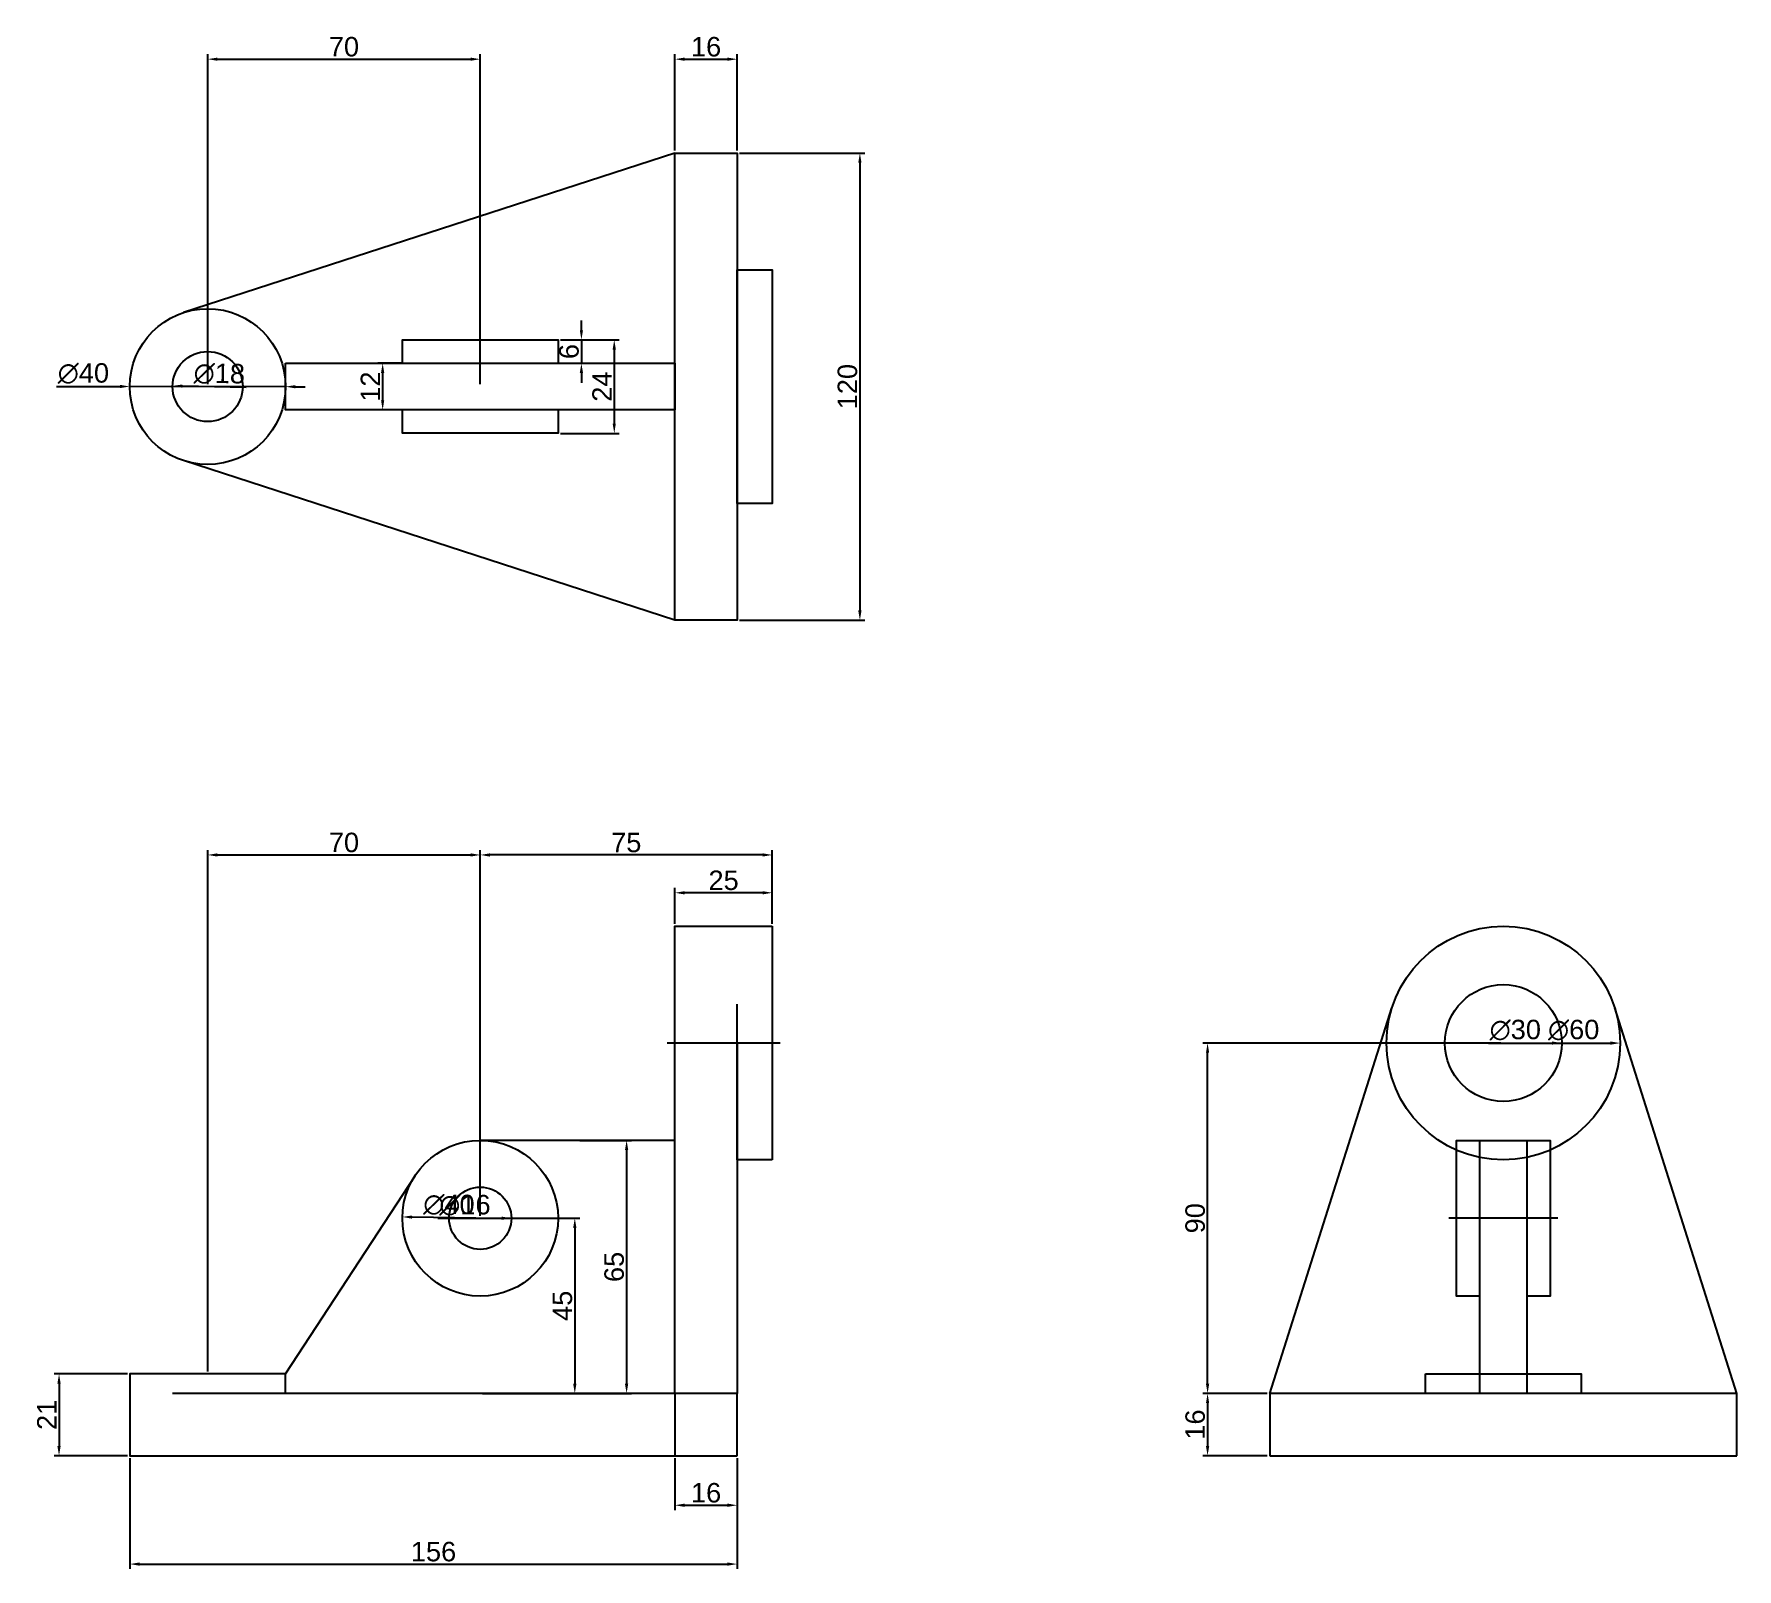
# Model space of a CAD drawing. Header units: millimetres. Extents: x 2360 to 2798, y 1686 to 2081.
import ezdxf

# ---------------------------------------------------------------- set-up
doc = ezdxf.new("R2010")
doc.units = ezdxf.units.MM
doc.styles.get("Standard").update_dxf_attribs({"font": 'arial.ttf'})
doc.dimstyles.new('ISO-25', dxfattribs={"dimtxt": 5, "dimasz": 2.5, "dimexe": 1.25, "dimexo": 0.625, "dimtad": 1, "dimtxsty": 'Standard', "dimcen": 2.5, "dimclrd": 3, "dimclre": 3, "dimclrt": 3, "dimadec": 0, "dimazin": 0, "dimtfac": 1, "dimtmove": 0, "dimatfit": 3, "dimfxl": 1, "dimarcsym": 0})

# ---------------------------------------------------------------- blocks, each defined once
blk = doc.blocks.new('*D1')
at = {"color": 3, "lineweight": -2, "transparency": 16777216}
for p, q in [((2525.05, 2050.75), (2525.05, 2075.48)), ((2527.55, 2074.23), (2538.55, 2074.23)), ((2541.05, 2050.75), (2541.05, 2075.48))]:
    blk.add_line(p, q, dxfattribs=at)
at = {"color": 3, "transparency": 16777216}
for points in [[(2527.55, 2074.64), (2527.55, 2073.81), (2525.05, 2074.23)], [(2538.55, 2074.64), (2538.55, 2073.81), (2541.05, 2074.23)]]:
    blk.add_solid(points, dxfattribs=at)
at = {"layer": 'Defpoints', "color": 0, "transparency": 16777216}
for p in [(2541.05, 2074.23), (2525.05, 2050.12), (2541.05, 2050.12)]:
    blk.add_point(p, dxfattribs=at)
at = {"color": 3, "transparency": 16777216, "insert": (2533.05, 2077.4), "char_height": 5, "attachment_point": 5}
blk.add_mtext('16', dxfattribs=at)
blk = doc.blocks.new('*D2')
at = {"color": 3, "lineweight": -2, "transparency": 16777216}
for p, q in [((2541.67, 2050.12), (2573.8, 2050.12)), ((2572.55, 2047.62), (2572.55, 1932.62)), ((2541.67, 1930.12), (2573.8, 1930.12))]:
    blk.add_line(p, q, dxfattribs=at)
at = {"color": 3, "transparency": 16777216}
for points in [[(2572.13, 2047.62), (2572.97, 2047.62), (2572.55, 2050.12)], [(2572.13, 1932.62), (2572.97, 1932.62), (2572.55, 1930.12)]]:
    blk.add_solid(points, dxfattribs=at)
at = {"layer": 'Defpoints', "color": 0, "transparency": 16777216}
for p in [(2541.05, 2050.12), (2541.05, 1930.12), (2572.55, 1930.12)]:
    blk.add_point(p, dxfattribs=at)
at = {"color": 3, "transparency": 16777216, "insert": (2569.37, 1990.12), "char_height": 5, "attachment_point": 5, "rotation": 90}
blk.add_mtext('120', dxfattribs=at)
blk = doc.blocks.new('*D3')
at = {"color": 3, "lineweight": -2, "transparency": 16777216}
for p, q in [((2405.05, 1990.75), (2405.05, 2075.48)), ((2407.55, 2074.23), (2472.55, 2074.23)), ((2475.05, 1990.75), (2475.05, 2075.48))]:
    blk.add_line(p, q, dxfattribs=at)
at = {"color": 3, "transparency": 16777216}
for points in [[(2407.55, 2074.64), (2407.55, 2073.81), (2405.05, 2074.23)], [(2472.55, 2074.64), (2472.55, 2073.81), (2475.05, 2074.23)]]:
    blk.add_solid(points, dxfattribs=at)
at = {"layer": 'Defpoints', "color": 0, "transparency": 16777216}
for p in [(2475.05, 2074.23), (2405.05, 1990.12), (2475.05, 1990.12)]:
    blk.add_point(p, dxfattribs=at)
at = {"color": 3, "transparency": 16777216, "insert": (2440.05, 2077.4), "char_height": 5, "attachment_point": 5}
blk.add_mtext('70', dxfattribs=at)
blk = doc.blocks.new('*D4')
at = {"color": 3, "lineweight": -2, "transparency": 16777216}
for p, q in [((2455.02, 1996.12), (2448.74, 1996.12)), ((2449.99, 1993.62), (2449.99, 1986.62)), ((2455.02, 1984.12), (2448.74, 1984.12))]:
    blk.add_line(p, q, dxfattribs=at)
at = {"color": 3, "transparency": 16777216}
for points in [[(2449.57, 1993.62), (2450.4, 1993.62), (2449.99, 1996.12)], [(2449.57, 1986.62), (2450.4, 1986.62), (2449.99, 1984.12)]]:
    blk.add_solid(points, dxfattribs=at)
at = {"layer": 'Defpoints', "color": 0, "transparency": 16777216}
for p in [(2455.65, 1996.12), (2449.99, 1984.12), (2455.65, 1984.12)]:
    blk.add_point(p, dxfattribs=at)
at = {"color": 3, "transparency": 16777216, "insert": (2446.85, 1990.12), "char_height": 5, "attachment_point": 5, "rotation": 90}
blk.add_mtext('12', dxfattribs=at)
blk = doc.blocks.new('*D5')
at = {"color": 3, "lineweight": -2, "transparency": 16777216}
for p, q in [((2501.03, 2004.62), (2501.03, 2007.12)), ((2495.67, 2002.12), (2502.28, 2002.12)), ((2501.03, 2002.12), (2501.03, 1996.12)), ((2495.67, 1996.12), (2502.28, 1996.12)), ((2501.03, 1993.62), (2501.03, 1991.12))]:
    blk.add_line(p, q, dxfattribs=at)
at = {"color": 3, "transparency": 16777216}
for points in [[(2500.62, 2004.62), (2501.45, 2004.62), (2501.03, 2002.12)], [(2500.62, 1993.62), (2501.45, 1993.62), (2501.03, 1996.12)]]:
    blk.add_solid(points, dxfattribs=at)
at = {"layer": 'Defpoints', "color": 0, "transparency": 16777216}
for p in [(2495.05, 2002.12), (2495.05, 1996.12), (2501.03, 1996.12)]:
    blk.add_point(p, dxfattribs=at)
at = {"color": 3, "transparency": 16777216, "insert": (2497.86, 1999.12), "char_height": 5, "attachment_point": 5, "rotation": 90}
blk.add_mtext('6', dxfattribs=at)
blk = doc.blocks.new('*D6')
at = {"color": 3, "lineweight": -2, "transparency": 16777216}
for p, q in [((2495.67, 2002.12), (2510.72, 2002.12)), ((2509.47, 1999.62), (2509.47, 1980.62)), ((2495.67, 1978.12), (2510.72, 1978.12))]:
    blk.add_line(p, q, dxfattribs=at)
at = {"color": 3, "transparency": 16777216}
for points in [[(2509.05, 1999.62), (2509.88, 1999.62), (2509.47, 2002.12)], [(2509.05, 1980.62), (2509.88, 1980.62), (2509.47, 1978.12)]]:
    blk.add_solid(points, dxfattribs=at)
at = {"layer": 'Defpoints', "color": 0, "transparency": 16777216}
for p in [(2495.05, 2002.12), (2495.05, 1978.12), (2509.47, 1978.12)]:
    blk.add_point(p, dxfattribs=at)
at = {"color": 3, "transparency": 16777216, "insert": (2506.33, 1990.12), "char_height": 5, "attachment_point": 5, "rotation": 90}
blk.add_mtext('24', dxfattribs=at)
blk = doc.blocks.new('*D7')
at = {"color": 3, "lineweight": -2, "transparency": 16777216}
blk.add_line((2414.91, 1989.92), (2398.55, 1990.26), dxfattribs=at)
at = {"color": 3, "transparency": 16777216}
blk.add_solid([(2398.56, 1990.67), (2398.54, 1989.84), (2396.05, 1990.31)], dxfattribs=at)
at = {"layer": 'Defpoints', "color": 0, "transparency": 16777216}
for p in [(2396.05, 1990.31), (2414.05, 1989.94)]:
    blk.add_point(p, dxfattribs=at)
at = {"color": 3, "transparency": 16777216, "insert": (2408.05, 1993.38), "char_height": 5, "attachment_point": 5, "rotation": 358.8244}
blk.add_mtext('∅18', dxfattribs=at)
blk = doc.blocks.new('*D8')
at = {"color": 3, "lineweight": -2, "transparency": 16777216}
for p, q in [((2366.21, 1990.17), (2382.55, 1990.15)), ((2425.05, 1990.1), (2385.05, 1990.15)), ((2427.55, 1990.09), (2430.05, 1990.09))]:
    blk.add_line(p, q, dxfattribs=at)
at = {"color": 3, "transparency": 16777216}
for points in [[(2382.55, 1990.57), (2382.55, 1989.74), (2385.05, 1990.15)], [(2427.55, 1990.51), (2427.55, 1989.68), (2425.05, 1990.1)]]:
    blk.add_solid(points, dxfattribs=at)
at = {"layer": 'Defpoints', "color": 0, "transparency": 16777216}
for p in [(2385.05, 1990.15), (2425.05, 1990.1)]:
    blk.add_point(p, dxfattribs=at)
at = {"color": 3, "transparency": 16777216, "insert": (2373.14, 1993.48), "char_height": 5, "attachment_point": 5, "rotation": 359.9226}
blk.add_mtext('∅40', dxfattribs=at)
blk = doc.blocks.new('*D9')
at = {"color": 3, "lineweight": -2, "transparency": 16777216}
for p, q in [((2384.42, 1736.5), (2365.63, 1736.5)), ((2366.88, 1734), (2366.88, 1718)), ((2384.42, 1715.5), (2365.63, 1715.5))]:
    blk.add_line(p, q, dxfattribs=at)
at = {"color": 3, "transparency": 16777216}
for points in [[(2366.46, 1734), (2367.3, 1734), (2366.88, 1736.5)], [(2366.46, 1718), (2367.3, 1718), (2366.88, 1715.5)]]:
    blk.add_solid(points, dxfattribs=at)
at = {"layer": 'Defpoints', "color": 0, "transparency": 16777216}
for p in [(2385.05, 1736.5), (2366.88, 1715.5), (2385.05, 1715.5)]:
    blk.add_point(p, dxfattribs=at)
at = {"color": 3, "transparency": 16777216, "insert": (2363.75, 1726), "char_height": 5, "attachment_point": 5, "rotation": 90}
blk.add_mtext('21', dxfattribs=at)
blk = doc.blocks.new('*D11')
at = {"color": 3, "lineweight": -2, "transparency": 16777216}
for p, q in [((2475.05, 1852.13), (2475.05, 1871.07)), ((2547.55, 1869.82), (2477.55, 1869.82)), ((2550.05, 1852.13), (2550.05, 1871.07))]:
    blk.add_line(p, q, dxfattribs=at)
at = {"color": 3, "transparency": 16777216}
for points in [[(2477.55, 1870.24), (2477.55, 1869.4), (2475.05, 1869.82)], [(2547.55, 1870.24), (2547.55, 1869.4), (2550.05, 1869.82)]]:
    blk.add_solid(points, dxfattribs=at)
at = {"layer": 'Defpoints', "color": 0, "transparency": 16777216}
for p in [(2475.05, 1869.82), (2475.05, 1851.5), (2550.05, 1851.5)]:
    blk.add_point(p, dxfattribs=at)
at = {"color": 3, "transparency": 16777216, "insert": (2512.55, 1872.99), "char_height": 5, "attachment_point": 5}
blk.add_mtext('75', dxfattribs=at)
blk = doc.blocks.new('*D12')
at = {"color": 3, "lineweight": -2, "transparency": 16777216}
for p, q in [((2525.05, 1852.13), (2525.05, 1861.35)), ((2547.55, 1860.1), (2527.55, 1860.1)), ((2550.05, 1852.13), (2550.05, 1861.35))]:
    blk.add_line(p, q, dxfattribs=at)
at = {"color": 3, "transparency": 16777216}
for points in [[(2527.55, 1860.52), (2527.55, 1859.68), (2525.05, 1860.1)], [(2547.55, 1860.52), (2547.55, 1859.68), (2550.05, 1860.1)]]:
    blk.add_solid(points, dxfattribs=at)
at = {"layer": 'Defpoints', "color": 0, "transparency": 16777216}
for p in [(2525.05, 1860.1), (2525.05, 1851.5), (2550.05, 1851.5)]:
    blk.add_point(p, dxfattribs=at)
at = {"color": 3, "transparency": 16777216, "insert": (2537.55, 1863.28), "char_height": 5, "attachment_point": 5}
blk.add_mtext('25', dxfattribs=at)
blk = doc.blocks.new('*D13')
at = {"color": 3, "lineweight": -2, "transparency": 16777216}
blk.add_line((2473.88, 1776.52), (2457.55, 1776.8), dxfattribs=at)
at = {"color": 3, "transparency": 16777216}
blk.add_solid([(2457.56, 1777.21), (2457.54, 1776.38), (2455.05, 1776.84)], dxfattribs=at)
at = {"layer": 'Defpoints', "color": 0, "transparency": 16777216}
for p in [(2455.05, 1776.84), (2495.05, 1776.16)]:
    blk.add_point(p, dxfattribs=at)
at = {"color": 3, "transparency": 16777216, "insert": (2467.02, 1779.95), "char_height": 5, "attachment_point": 5, "rotation": 359.0325}
blk.add_mtext('∅40', dxfattribs=at)
blk = doc.blocks.new('*D14')
at = {"color": 3, "lineweight": -2, "transparency": 16777216}
blk.add_line((2464.2, 1776.5), (2480.55, 1776.5), dxfattribs=at)
at = {"color": 3, "transparency": 16777216}
blk.add_solid([(2480.55, 1776.92), (2480.55, 1776.08), (2483.05, 1776.5)], dxfattribs=at)
at = {"layer": 'Defpoints', "color": 0, "transparency": 16777216}
for p in [(2467.05, 1776.5), (2483.05, 1776.5)]:
    blk.add_point(p, dxfattribs=at)
at = {"color": 3, "transparency": 16777216, "insert": (2471.12, 1779.82), "char_height": 5, "attachment_point": 5}
blk.add_mtext('∅16', dxfattribs=at)
blk = doc.blocks.new('*D15')
at = {"color": 3, "lineweight": -2, "transparency": 16777216}
for p, q in [((2475.67, 1776.5), (2500.59, 1776.5)), ((2499.34, 1774), (2499.34, 1734)), ((2475.67, 1731.5), (2500.59, 1731.5))]:
    blk.add_line(p, q, dxfattribs=at)
at = {"color": 3, "transparency": 16777216}
for points in [[(2498.92, 1774), (2499.75, 1774), (2499.34, 1776.5)], [(2498.92, 1734), (2499.75, 1734), (2499.34, 1731.5)]]:
    blk.add_solid(points, dxfattribs=at)
at = {"layer": 'Defpoints', "color": 0, "transparency": 16777216}
for p in [(2475.05, 1776.5), (2475.05, 1731.5), (2499.34, 1731.5)]:
    blk.add_point(p, dxfattribs=at)
at = {"color": 3, "transparency": 16777216, "insert": (2496.17, 1754), "char_height": 5, "attachment_point": 5, "rotation": 90}
blk.add_mtext('45', dxfattribs=at)
blk = doc.blocks.new('*D17')
at = {"color": 3, "lineweight": -2, "transparency": 16777216}
for p, q in [((2500.67, 1796.5), (2513.89, 1796.5)), ((2512.64, 1794), (2512.64, 1734)), ((2500.67, 1731.5), (2513.89, 1731.5))]:
    blk.add_line(p, q, dxfattribs=at)
at = {"color": 3, "transparency": 16777216}
for points in [[(2512.22, 1794), (2513.06, 1794), (2512.64, 1796.5)], [(2512.22, 1734), (2513.06, 1734), (2512.64, 1731.5)]]:
    blk.add_solid(points, dxfattribs=at)
at = {"layer": 'Defpoints', "color": 0, "transparency": 16777216}
for p in [(2500.05, 1796.5), (2500.05, 1731.5), (2512.64, 1731.5)]:
    blk.add_point(p, dxfattribs=at)
at = {"color": 3, "transparency": 16777216, "insert": (2509.46, 1764), "char_height": 5, "attachment_point": 5, "rotation": 90}
blk.add_mtext('65', dxfattribs=at)
blk = doc.blocks.new('*D18')
at = {"color": 3, "lineweight": -2, "transparency": 16777216}
for p, q in [((2525.05, 1714.88), (2525.05, 1701.53)), ((2541.05, 1714.88), (2541.05, 1701.53)), ((2527.55, 1702.78), (2538.55, 1702.78))]:
    blk.add_line(p, q, dxfattribs=at)
at = {"color": 3, "transparency": 16777216}
for points in [[(2527.55, 1703.2), (2527.55, 1702.36), (2525.05, 1702.78)], [(2538.55, 1703.2), (2538.55, 1702.36), (2541.05, 1702.78)]]:
    blk.add_solid(points, dxfattribs=at)
at = {"layer": 'Defpoints', "color": 0, "transparency": 16777216}
for p in [(2525.05, 1715.5), (2541.05, 1715.5), (2541.05, 1702.78)]:
    blk.add_point(p, dxfattribs=at)
at = {"color": 3, "transparency": 16777216, "insert": (2533.05, 1705.96), "char_height": 5, "attachment_point": 5}
blk.add_mtext('16', dxfattribs=at)
blk = doc.blocks.new('*D19')
at = {"color": 3, "lineweight": -2, "transparency": 16777216}
for p, q in [((2385.05, 1714.88), (2385.05, 1686.41)), ((2541.05, 1714.88), (2541.05, 1686.41)), ((2387.55, 1687.66), (2538.55, 1687.66))]:
    blk.add_line(p, q, dxfattribs=at)
at = {"color": 3, "transparency": 16777216}
for points in [[(2387.55, 1688.08), (2387.55, 1687.25), (2385.05, 1687.66)], [(2538.55, 1688.08), (2538.55, 1687.25), (2541.05, 1687.66)]]:
    blk.add_solid(points, dxfattribs=at)
at = {"layer": 'Defpoints', "color": 0, "transparency": 16777216}
for p in [(2385.05, 1715.5), (2541.05, 1715.5), (2541.05, 1687.66)]:
    blk.add_point(p, dxfattribs=at)
at = {"color": 3, "transparency": 16777216, "insert": (2463.05, 1690.84), "char_height": 5, "attachment_point": 5}
blk.add_mtext('156', dxfattribs=at)
blk = doc.blocks.new('*D20')
at = {"color": 3, "lineweight": -2, "transparency": 16777216}
for p, q in [((2677.17, 1731.5), (2660.59, 1731.5)), ((2661.84, 1729), (2661.84, 1718)), ((2677.17, 1715.5), (2660.59, 1715.5))]:
    blk.add_line(p, q, dxfattribs=at)
at = {"color": 3, "transparency": 16777216}
for points in [[(2661.43, 1729), (2662.26, 1729), (2661.84, 1731.5)], [(2661.43, 1718), (2662.26, 1718), (2661.84, 1715.5)]]:
    blk.add_solid(points, dxfattribs=at)
at = {"layer": 'Defpoints', "color": 0, "transparency": 16777216}
for p in [(2677.79, 1731.5), (2661.84, 1715.5), (2677.79, 1715.5)]:
    blk.add_point(p, dxfattribs=at)
at = {"color": 3, "transparency": 16777216, "insert": (2658.67, 1723.5), "char_height": 5, "attachment_point": 5, "rotation": 90}
blk.add_mtext('16', dxfattribs=at)
blk = doc.blocks.new('*D22')
at = {"color": 3, "lineweight": -2, "transparency": 16777216}
for p, q in [((2737.17, 1821.5), (2660.59, 1821.5)), ((2661.84, 1734), (2661.84, 1819)), ((2677.17, 1731.5), (2660.59, 1731.5))]:
    blk.add_line(p, q, dxfattribs=at)
at = {"color": 3, "transparency": 16777216}
for points in [[(2661.43, 1819), (2662.26, 1819), (2661.84, 1821.5)], [(2661.43, 1734), (2662.26, 1734), (2661.84, 1731.5)]]:
    blk.add_solid(points, dxfattribs=at)
at = {"layer": 'Defpoints', "color": 0, "transparency": 16777216}
for p in [(2661.84, 1821.5), (2737.79, 1821.5), (2677.79, 1731.5)]:
    blk.add_point(p, dxfattribs=at)
at = {"color": 3, "transparency": 16777216, "insert": (2658.67, 1776.5), "char_height": 5, "attachment_point": 5, "rotation": 90}
blk.add_mtext('90', dxfattribs=at)
blk = doc.blocks.new('*D24')
at = {"color": 3, "lineweight": -2, "transparency": 16777216}
blk.add_line((2733.96, 1821.5), (2750.29, 1821.5), dxfattribs=at)
at = {"color": 3, "transparency": 16777216}
blk.add_solid([(2750.29, 1821.92), (2750.29, 1821.08), (2752.79, 1821.5)], dxfattribs=at)
at = {"layer": 'Defpoints', "color": 0, "transparency": 16777216}
for p in [(2722.79, 1821.5), (2752.79, 1821.5)]:
    blk.add_point(p, dxfattribs=at)
at = {"color": 3, "transparency": 16777216, "insert": (2740.87, 1824.82), "char_height": 5, "attachment_point": 5}
blk.add_mtext('∅30', dxfattribs=at)
blk = doc.blocks.new('*D25')
at = {"color": 3, "lineweight": -2, "transparency": 16777216}
blk.add_line((2748.96, 1821.5), (2765.29, 1821.5), dxfattribs=at)
at = {"color": 3, "transparency": 16777216}
blk.add_solid([(2765.29, 1821.92), (2765.29, 1821.08), (2767.79, 1821.5)], dxfattribs=at)
at = {"layer": 'Defpoints', "color": 0, "transparency": 16777216}
for p in [(2707.79, 1821.5), (2767.79, 1821.5)]:
    blk.add_point(p, dxfattribs=at)
at = {"color": 3, "transparency": 16777216, "insert": (2755.87, 1824.82), "char_height": 5, "attachment_point": 5}
blk.add_mtext('∅60', dxfattribs=at)
blk = doc.blocks.new('*D27')
at = {"color": 3, "lineweight": -2, "transparency": 16777216}
for p, q in [((2405.05, 1737.13), (2405.05, 1871.07)), ((2407.55, 1869.82), (2472.55, 1869.82)), ((2475.05, 1777.13), (2475.05, 1871.07))]:
    blk.add_line(p, q, dxfattribs=at)
at = {"color": 3, "transparency": 16777216}
for points in [[(2407.55, 1870.24), (2407.55, 1869.4), (2405.05, 1869.82)], [(2472.55, 1870.24), (2472.55, 1869.4), (2475.05, 1869.82)]]:
    blk.add_solid(points, dxfattribs=at)
at = {"layer": 'Defpoints', "color": 0, "transparency": 16777216}
for p in [(2475.05, 1869.82), (2475.05, 1776.5), (2405.05, 1736.5)]:
    blk.add_point(p, dxfattribs=at)
at = {"color": 3, "transparency": 16777216, "insert": (2440.05, 1873), "char_height": 5, "attachment_point": 5}
blk.add_mtext('70', dxfattribs=at)

msp = doc.modelspace()

# ---------------------------------------------------------------- linework, layer by layer
for p, q in [((2525.049, 2050.122), (2398.871, 2009.144)), ((2541.049, 1851.501), (2550.049, 1851.501)), ((2550.049, 1851.501), (2550.049, 1791.501)), ((2541.049, 1821.501), (2541.049, 1831.501)), ((2677.792, 1731.501), (2709.194, 1830.566)), ((2797.792, 1731.501), (2766.39, 1830.566)), ((2552.049, 1821.501), (2523.049, 1821.501)), ((2541.049, 1791.501), (2541.049, 1821.501)), ((2525.049, 1796.501), (2475.049, 1796.501)), ((2550.049, 1791.501), (2541.049, 1791.501)), ((2751.792, 1776.496), (2723.792, 1776.496)), ((2385.049, 1731.501), (2385.049, 1715.501)), ((2425.049, 1731.501), (2396.049, 1731.501)), ((2541.049, 1731.501), (2425.049, 1731.501)), ((2525.049, 1731.501), (2525.049, 1715.501)), ((2541.049, 1715.501), (2541.049, 1731.501)), ((2797.792, 1731.501), (2677.792, 1731.501)), ((2677.792, 1731.501), (2677.792, 1715.501)), ((2797.792, 1715.501), (2797.792, 1731.501)), ((2385.049, 1715.501), (2541.049, 1715.501)), ((2677.792, 1715.501), (2797.792, 1715.501))]:
    msp.add_line(p, q)
for points in [[(2525.049, 2050.122), (2541.049, 2050.122), (2541.049, 1930.122), (2525.049, 1930.122)], [(2541.049, 2020.122), (2550.049, 2020.122), (2550.049, 1960.122), (2541.049, 1960.122)], [(2425.049, 1996.122), (2525.049, 1996.122), (2525.049, 1984.122), (2425.049, 1984.122)], [(2731.792, 1796.501), (2743.792, 1796.501), (2743.792, 1731.501), (2731.792, 1731.501)], [(2717.792, 1736.501), (2757.792, 1736.501), (2757.792, 1731.501), (2717.792, 1731.501)]]:
    msp.add_lwpolyline(points, close=True)
for points in [[(2455.049, 1996.122), (2455.049, 2002.122), (2495.049, 2002.122), (2495.049, 1996.122)], [(2495.049, 1984.122), (2495.049, 1978.122), (2455.049, 1978.122), (2455.049, 1984.122)], [(2525.049, 1930.122), (2398.871, 1971.1)], [(2541.049, 1821.501), (2541.049, 1731.501), (2525.049, 1731.501), (2525.049, 1851.501), (2541.049, 1851.501)], [(2731.792, 1756.501), (2725.792, 1756.501), (2725.792, 1796.501), (2749.792, 1796.501), (2749.792, 1756.501), (2743.792, 1756.501)], [(2425.049, 1736.501), (2458.302, 1787.435)], [(2425.049, 1731.501), (2425.049, 1736.501), (2385.049, 1736.501), (2385.049, 1715.501), (2425.049, 1715.501)]]:
    msp.add_lwpolyline(points)
for centre, radius in [((2405.049, 1990.122), 20), ((2405.049, 1990.122), 9), ((2737.792, 1821.501), 30), ((2737.792, 1821.501), 15), ((2475.049, 1776.501), 20), ((2475.049, 1776.501), 8)]:
    msp.add_circle(centre, radius)

# ---------------------------------------------------------------- dimensions: what is measured, and where the dimension line sits
at = {"color": 114, "true_color": 0x139b48}
for base, p1, p2, picture, middle in [((2475.049, 2074.226), (2405.049, 1990.122), (2475.049, 1990.122), '*D3', (2440.049, 2077.403)), ((2541.049, 2074.226), (2525.049, 2050.122), (2541.049, 2050.122), '*D1', (2533.049, 2077.403)), ((2475.049, 1869.821), (2405.049, 1736.501), (2475.049, 1776.501), '*D27', (2440.049, 1872.998)), ((2475.049, 1869.821), (2550.049, 1851.501), (2475.049, 1851.501), '*D11', (2512.549, 1872.988)), ((2525.049, 1860.1), (2550.049, 1851.501), (2525.049, 1851.501), '*D12', (2537.549, 1863.278)), ((2541.049, 1687.665), (2385.049, 1715.501), (2541.049, 1715.501), '*D19', (2463.049, 1690.843)), ((2541.049, 1702.782), (2525.049, 1715.501), (2541.049, 1715.501), '*D18', (2533.049, 1705.959))]:
    dim = msp.add_linear_dim(base=base, p1=p1, p2=p2, dimstyle='ISO-25', dxfattribs=at)
    dim.commit()
    dim.dimension.update_dxf_attribs({"geometry": picture, "text_midpoint": middle})
for base, p1, p2, picture, middle in [((2572.551, 1930.122), (2541.049, 2050.122), (2541.049, 1930.122), '*D2', (2569.373, 1990.122)), ((2501.033, 1996.122), (2495.049, 2002.122), (2495.049, 1996.122), '*D5', (2497.855, 1999.122)), ((2509.467, 1978.122), (2495.049, 2002.122), (2495.049, 1978.122), '*D6', (2506.331, 1990.122)), ((2449.988, 1984.122), (2455.647, 1996.122), (2455.647, 1984.122), '*D4', (2446.853, 1990.122)), ((2661.845, 1821.501), (2677.792, 1731.501), (2737.792, 1821.501), '*D22', (2658.667, 1776.501)), ((2512.639, 1731.501), (2500.049, 1796.501), (2500.049, 1731.501), '*D17', (2509.462, 1764.001)), ((2499.337, 1731.501), (2475.049, 1776.501), (2475.049, 1731.501), '*D15', (2496.169, 1754.001)), ((2366.881, 1715.501), (2385.049, 1736.501), (2385.049, 1715.501), '*D9', (2363.745, 1726.001)), ((2661.845, 1715.501), (2677.792, 1731.501), (2677.792, 1715.501), '*D20', (2658.667, 1723.501))]:
    dim = msp.add_linear_dim(base=base, p1=p1, p2=p2, angle=90, dimstyle='ISO-25', dxfattribs=at)
    dim.commit()
    dim.dimension.update_dxf_attribs({"geometry": picture, "text_midpoint": middle})
dim = msp.add_diameter_dim_2p(p1=(2425.048, 1990.095), p2=(2385.049, 1990.149), dimstyle='ISO-25', dxfattribs=at)
dim.commit()
dim.dimension.update_dxf_attribs({"geometry": '*D8', "text_midpoint": (2373.131, 1990.165)})
for p1, p2, picture, middle in [((2414.047, 1989.938), (2396.05, 1990.307), '*D7', (2407.979, 1990.062)), ((2707.792, 1821.501), (2767.792, 1821.501), '*D25', (2755.874, 1821.501)), ((2722.792, 1821.501), (2752.792, 1821.501), '*D24', (2740.874, 1821.501)), ((2495.046, 1776.163), (2455.051, 1776.839), '*D13', (2466.967, 1776.637)), ((2467.049, 1776.501), (2483.049, 1776.501), '*D14', (2471.124, 1776.501))]:
    dim = msp.add_diameter_dim_2p(p1=p1, p2=p2, dimstyle='ISO-25', dxfattribs=at)
    dim.commit()
    dim.dimension.update_dxf_attribs({"geometry": picture, "text_midpoint": middle, "dimtype": 163})

doc.saveas('drawing.dxf')
